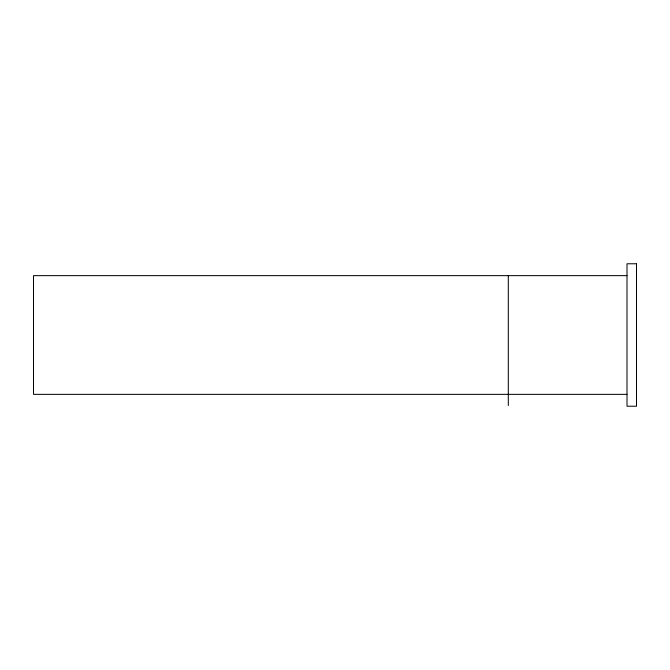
<?xml version="1.0" encoding="UTF-8"?>
<svg xmlns="http://www.w3.org/2000/svg" width="670" height="670" viewBox="0 0 670 670"><rect width="100%" height="100%" fill="white"/><g stroke="black" fill="none" stroke-linecap="round" stroke-linejoin="round"><path stroke-width="1" d="M627.003 275.646L33.5 275.646L33.5 394.354L627.003 394.354M508.304 275.646L508.304 405.551M636.5 263.779L627.003 263.779L627.003 406.221L636.5 406.221L636.5 263.779"/></g></svg>
